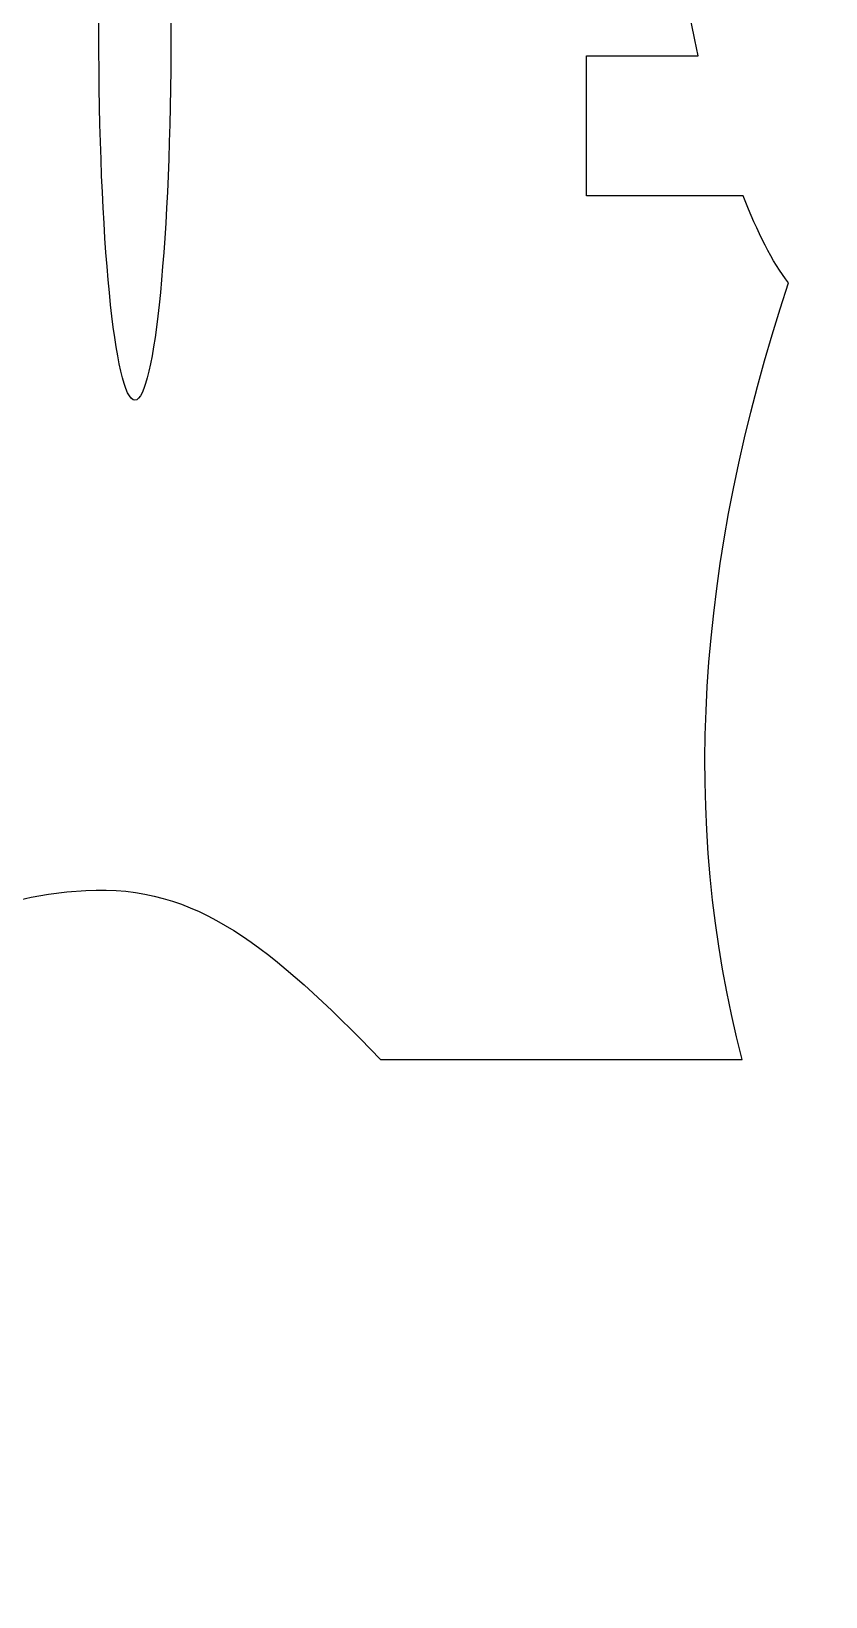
# Model space of a CAD drawing. Extents: x -6.9 to 5.4, y -6.6 to 6.1.
# Drawn here: x -3.064 to -1.363, y -6.576 to -3.222 of the extents above; entities that cross this region are included whole.
import ezdxf

# ---------------------------------------------------------------- set-up
doc = ezdxf.new("R2010")
doc.units = 0
doc.header["$MEASUREMENT"] = 0
doc.layers.add('LAYER_1', color=7, linetype='CONTINUOUS')

msp = doc.modelspace()

# ---------------------------------------------------------------- linework, layer by layer
at = {"layer": 'LAYER_1', "color": 1}
for points, knots in [([(-1.0765, 6.05652), (-1.0765, 6.05652), (-1.0765, 4.67193), (-1.0765, 4.67193), (-1.0765, 4.67193), (-1.26912, 4.58495), (-1.42916, 4.02107), (-1.55084, 3.28561), (-1.55084, 3.28561), (-1.55084, 3.28561), (-1.81406, 3.28562), (-1.81406, 3.28562), (-1.81406, 3.28562), (-1.81406, 3.28562), (-1.81406, 2.98575), (-1.81406, 2.98575), (-1.81406, 2.98575), (-1.81406, 2.98575), (-1.78008, 2.98575), (-1.78008, 2.98575), (-1.78008, 2.98575), (-1.78008, 2.98575), (-1.73451, 2.98575), (-1.73451, 2.98575), (-1.73451, 2.98575), (-1.73451, 2.98575), (-1.60366, 2.98575), (-1.60366, 2.98575), (-1.60366, 2.98575), (-1.70708, 2.23453), (-1.77571, 1.26423), (-1.80467, 0.34562), (-1.80467, 0.34562), (-1.80467, 0.34562), (-2.04347, 0.34562), (-2.04347, 0.34562), (-2.04347, 0.34562), (-2.04347, 0.34562), (-2.04347, 0.04575), (-2.04347, 0.04575), (-2.04347, 0.04575), (-2.04347, 0.04575), (-1.8138, 0.04575), (-1.8138, 0.04575), (-1.8138, 0.04575), (-1.84049, -1.2543), (-1.78591, -2.55726), (-1.63606, -3.27438), (-1.63606, -3.27438), (-1.63606, -3.27438), (-1.87501, -3.27438), (-1.87501, -3.27438), (-1.87501, -3.27438), (-1.87501, -3.27438), (-1.87501, -3.57425), (-1.87501, -3.57425), (-1.87501, -3.57425), (-1.87501, -3.57425), (-1.53922, -3.57425), (-1.53922, -3.57425), (-1.53922, -3.57425), (-1.50942, -3.653), (-1.47714, -3.71587), (-1.44229, -3.76058), (-1.44229, -3.76058), (-1.6412, -4.35957), (-1.67434, -4.91428), (-1.54172, -5.42472), (-1.54172, -5.42472), (-1.54172, -5.42472), (-1.7999, -5.42472), (-2.31625, -5.42472), (-2.31625, -5.42472), (-2.54922, -5.18566), (-2.71015, -5.04915), (-2.9477, -5.06273), (-2.9477, -5.06273), (-3.38926, -5.08798), (-3.56411, -5.42472), (-3.56411, -5.42472), (-3.56411, -5.42472), (-3.62295, -5.75827), (-3.67455, -6.2348), (-3.97476, -6.57611), (-3.97476, -6.57611), (-3.97476, -6.57611), (-4.07472, -6.57611), (-4.27463, -6.57611), (-4.27463, -6.57611), (-4.43925, -6.38713), (-4.57281, -6.00334), (-4.67531, -5.42472), (-4.67531, -5.42472), (-4.76578, -4.65962), (-3.82692, -0.58949), (-2.82667, 2.66733), (-2.82667, 2.66733), (-2.48529, 3.98956), (-1.79329, 5.08701), (-1.0765, 6.05652)], [0, 0, 0, 0, 0.0384615, 0.0384615, 0.0384615, 0.0384615, 0.0769231, 0.0769231, 0.0769231, 0.0769231, 0.1153846, 0.1153846, 0.1153846, 0.1153846, 0.1538462, 0.1538462, 0.1538462, 0.1538462, 0.1923077, 0.1923077, 0.1923077, 0.1923077, 0.2307692, 0.2307692, 0.2307692, 0.2307692, 0.2692308, 0.2692308, 0.2692308, 0.2692308, 0.3076923, 0.3076923, 0.3076923, 0.3076923, 0.3461538, 0.3461538, 0.3461538, 0.3461538, 0.3846154, 0.3846154, 0.3846154, 0.3846154, 0.4230769, 0.4230769, 0.4230769, 0.4230769, 0.4615385, 0.4615385, 0.4615385, 0.4615385, 0.5, 0.5, 0.5, 0.5, 0.5384615, 0.5384615, 0.5384615, 0.5384615, 0.5769231, 0.5769231, 0.5769231, 0.5769231, 0.6153846, 0.6153846, 0.6153846, 0.6153846, 0.6538462, 0.6538462, 0.6538462, 0.6538462, 0.6923077, 0.6923077, 0.6923077, 0.6923077, 0.7307692, 0.7307692, 0.7307692, 0.7307692, 0.7692308, 0.7692308, 0.7692308, 0.7692308, 0.8076923, 0.8076923, 0.8076923, 0.8076923, 0.8461538, 0.8461538, 0.8461538, 0.8461538, 0.8846154, 0.8846154, 0.8846154, 0.8846154, 0.9230769, 0.9230769, 0.9230769, 0.9230769, 1, 1, 1, 1]), ([(-2.84247, -2.43746), (-2.88509, -2.43746), (-2.91964, -2.79001), (-2.91964, -3.2249), (-2.91964, -3.2249), (-2.91964, -3.65979), (-2.88509, -4.01234), (-2.84247, -4.01234), (-2.84247, -4.01234), (-2.79985, -4.01234), (-2.7653, -3.65979), (-2.7653, -3.2249), (-2.7653, -3.2249), (-2.7653, -2.79001), (-2.79985, -2.43746), (-2.84247, -2.43746)], [0, 0, 0, 0, 0.2, 0.2, 0.2, 0.2, 0.4, 0.4, 0.4, 0.4, 0.6, 0.6, 0.6, 0.6, 1, 1, 1, 1])]:
    msp.add_open_spline(points, degree=3, knots=knots, dxfattribs=at)

doc.saveas('drawing.dxf')
